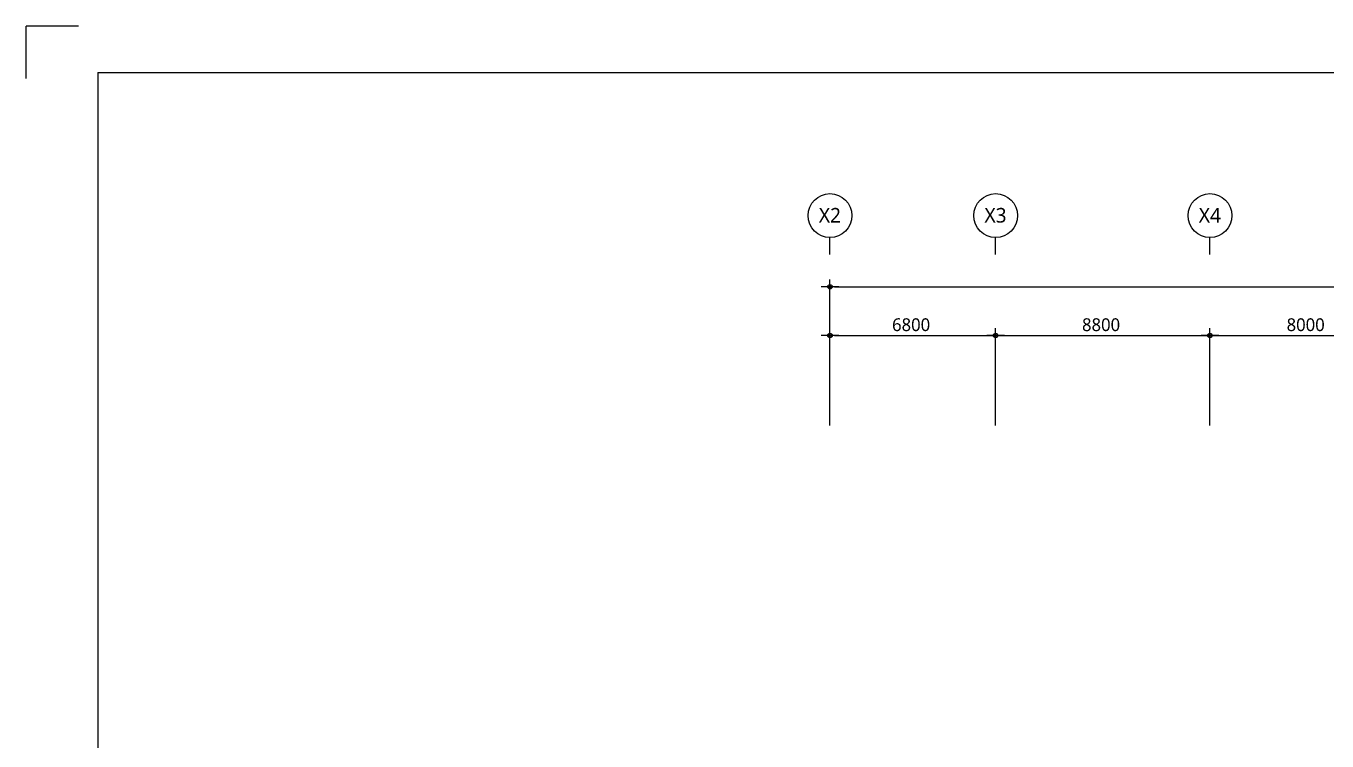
# Model space of a CAD drawing. Header units: millimetres. Extents: x 16332047 to 33387680, y -14835522 to -7015081.
# Drawn here: x 16967400 to 17020814, y -7466558 to -7437214 of the extents above; entities that cross this region are included whole.
import ezdxf
from ezdxf.enums import TextEntityAlignment as Align

# ---------------------------------------------------------------- set-up
doc = ezdxf.new("R2010")
doc.units = ezdxf.units.MM
doc.header["$LTSCALE"] = 300
doc.header["$MEASUREMENT"] = 0
doc.layers.add('3', color=3, linetype='CONTINUOUS')
doc.layers.add('arch', color=255, linetype='CONTINUOUS', lineweight=25)
doc.styles.add('맑은 고딕', font='malgun.ttf')

msp = doc.modelspace()

# ---------------------------------------------------------------- linework, layer by layer
at = {"layer": '3', "color": 0, "linetype": 'Continuous'}
for p, q in [((16967400, -7439368), (16967400, -7437214)), ((16967400, -7439368), (16967400, -7437214)), ((16967400, -7439368), (16967400, -7437214)), ((16967400, -7439368), (16967400, -7437214)), ((16969553, -7437214), (16967400, -7437214)), ((16967400, -7439368), (16967400, -7437214)), ((16970349, -7439115), (16970349, -7519436)), ((16970349, -7439115), (17074180, -7439115))]:
    msp.add_line(p, q, dxfattribs=at)
at = {"layer": 'arch'}
for p, q in [((17000409, -7446594), (17000409, -7445894)), ((17007209, -7446594), (17007209, -7445894)), ((17016009, -7446594), (17016009, -7445894)), ((17000769, -7447916), (17000049, -7447916)), ((17000409, -7453616), (17000409, -7447616)), ((17000589, -7447916), (17055629, -7447916)), ((17000409, -7453616), (17000409, -7449616)), ((17007209, -7453616), (17007209, -7449616)), ((17007209, -7453616), (17007209, -7449616)), ((17016009, -7453616), (17016009, -7449616)), ((17016009, -7453616), (17016009, -7449616)), ((17000769, -7449916), (17000049, -7449916)), ((17000589, -7449916), (17007029, -7449916)), ((17006849, -7449916), (17007569, -7449916)), ((17007569, -7449916), (17006849, -7449916)), ((17007389, -7449916), (17015829, -7449916)), ((17015649, -7449916), (17016369, -7449916)), ((17016369, -7449916), (17015649, -7449916)), ((17016189, -7449916), (17023829, -7449916))]:
    msp.add_line(p, q, dxfattribs=at)
for centre, radius in [((17000409, -7444994), 900), ((17007209, -7444994), 900), ((17016009, -7444994), 900), ((17000409, -7447916), 90), ((17000409, -7447916), 45), ((17000409, -7449916), 90), ((17000409, -7449916), 45), ((17007209, -7449916), 90), ((17007209, -7449916), 90), ((17007209, -7449916), 45), ((17007209, -7449916), 45), ((17016009, -7449916), 90), ((17016009, -7449916), 90), ((17016009, -7449916), 45), ((17016009, -7449916), 45)]:
    msp.add_circle(centre, radius, dxfattribs=at)

# ---------------------------------------------------------------- texts
at = {"layer": 'arch', "style": '맑은 고딕'}
for s, p in [('X2', (17000406, -7444981)), ('X3', (17007206, -7444981)), ('X4', (17016006, -7444981))]:
    msp.add_text(s, height=600, dxfattribs=at).set_placement(p, align=Align.MIDDLE_CENTER)
for s, p in [('6800', (17002958, -7449735)), ('8800', (17010757, -7449735)), ('8000', (17019157, -7449735))]:
    msp.add_text(s, height=525, dxfattribs=at).set_placement(p)

doc.saveas('drawing.dxf')
